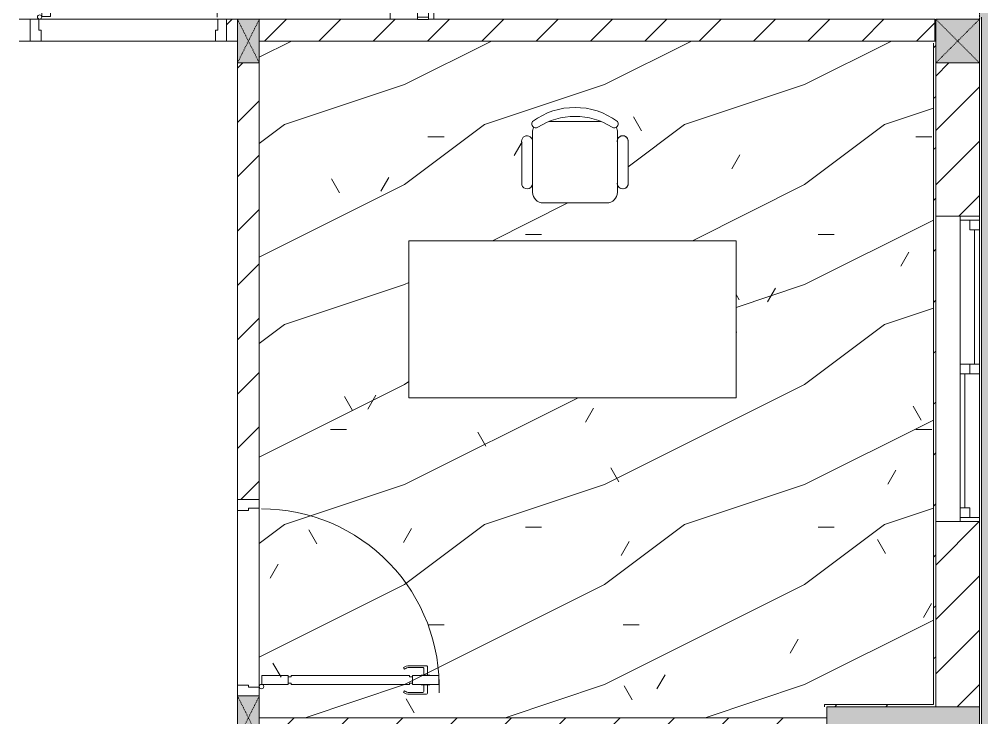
# Model space of a CAD drawing. Header units: millimetres. Extents: x 5357 to 259384, y -16348 to 109893.
# Drawn here: x 122853 to 127263, y 73337 to 76537 of the extents above; entities that cross this region are included whole.
import ezdxf

# ---------------------------------------------------------------- set-up
doc = ezdxf.new("R2010")
doc.units = ezdxf.units.MM
doc.linetypes.add('Dash', pattern=[6, 3, -3])
doc.linetypes.add('Grid Line', pattern=[22.225, 12.7, -3.175, 3.175, -3.175])
for name, color, linetype, lineweight in [('0-1', 7, 'Continuous', 5), ('A-DETL-GENF-1', 53, 'Continuous', 9), ('A-DOOR-1', 254, 'Continuous', 9), ('A-DOOR-2', 53, 'Continuous', 9), ('A-FLOR', 192, 'Continuous', 9), ('A-FLOR-1', 53, 'Continuous', 9), ('A-FLOR-HRAL-1', 254, 'Continuous', 9), ('A-FLOR-HRAL-2', 53, 'Continuous', 9), ('A-FLOR-PATT', 8, 'Continuous', 9), ('A-FLOR-PATT-1', 10, 'Continuous', 9), ('A-GLAZ', 151, 'Continuous', 9), ('A-WALL', 113, 'Continuous', 9), ('A-WALL-1', 9, 'Continuous', 18), ('A-WALL-2', 53, 'Continuous', 9), ('A-WALL-3', 113, 'Continuous', 18), ('A-WALL-PATT', 111, 'Continuous', 9), ('A-WALL-PATT-1', 10, 'Continuous', 9), ('A-WALL-PATT-2', 53, 'Continuous', 9), ('I-FURN', 30, 'Continuous', 9), ('I-FURN-1', 254, 'Continuous', 9), ('I-WALL-1', 9, 'Continuous', 18), ('S-COLS', 52, 'Continuous', 9), ('S-COLS-1', 253, 'Continuous', 5), ('S-COLS-2', 9, 'Continuous', 18), ('S-COLS-3', 53, 'Continuous', 9), ('S-COLS-4', 254, 'Continuous', 9), ('S-COLS-5', 52, 'Continuous', 18), ('S-COLS-6', 52, 'Dash', 9), ('S-COLS-HDLN', 52, 'Dash', 9), ('S-COLS-HDLN-1', 53, 'Dash', 9), ('S-GRID-1', 1, 'Grid Line', 9)]:
    doc.layers.add(name, color=color, linetype=linetype, lineweight=lineweight)
pattern_1 = [(45, (0, 0), (-124.4508, 124.4508), [])]
pattern_2 = [(45, (0, 0), (-116.67262, 116.67262), [])]

# ---------------------------------------------------------------- blocks, each defined once
blk = doc.blocks.new('NCV_TKTC_KET CAU_rvt-1-TKCS_MB CẢNH QUAN CÂY XANH')
at = {"layer": 'S-COLS-1'}
blk.add_hatch(color=256, dxfattribs=at).paths.add_polyline_path([(127252.4, 73036.9), (127252.4, 73386.9), (126552.4, 73386.9), (126552.4, 73036.9), (127177.6, 73036.9), (127177.6, 73040.3), (127227.6, 73040.3), (127227.6, 73036.9)])
at = {"layer": 'A-FLOR-1'}
blk.add_line((127252.5, 73035.3), (127252.5, 73386.9), dxfattribs=at)
at = {"layer": 'S-COLS-2'}
for p, q in [((126552.4, 73386.9), (126552.4, 73036.9)), ((127252.4, 73386.9), (126552.4, 73386.9)), ((127252.4, 73036.9), (127252.4, 73386.9))]:
    blk.add_line(p, q, dxfattribs=at)
blk = doc.blocks.new('DOOR_CW_01 CANH MO-PANEL KINH - DIW_01-900x2200-CỬA GỖ VÂN LAMINATE-553375-TKCS_MB CẢNH QUAN CÂY XANH')
at = {"layer": 'A-DETL-GENF-1'}
for p, q in [((-397, -182), (-397, -62)), ((-397, -62), (-357, -62)), ((-357, -62), (-357, -182)), ((-357, -182), (-397, -182)), ((-397, -196), (-391, -196)), ((-397, -738), (-397, -196)), ((-391, -196), (-391, -182)), ((-391, -182), (-363, -182)), ((-363, -182), (-363, -196)), ((-357, -196), (-363, -196)), ((-357, -196), (-357, -738)), ((-442, -737), (-442, -816.5)), ((-434, -799.5), (-434, -737)), ((-433.9, -711.2), (-427.3, -715.8)), ((-397, -738), (-391, -738)), ((-391, -752), (-391, -738)), ((-357, -738), (-363, -738)), ((-363, -738), (-363, -752)), ((-320.1, -711.2), (-326.7, -715.8)), ((-320, -799.5), (-320, -737)), ((-312, -737), (-312, -816.5)), ((-399, -792.2), (-399, -831.8)), ((-397, -792.2), (-399, -792.2)), ((-357, -752), (-397, -752)), ((-397, -752), (-397, -872)), ((-397, -792.2), (-397, -831.8)), ((-363, -752), (-391, -752)), ((-357, -872), (-357, -752)), ((-357, -792.2), (-357, -831.8)), ((-357, -792.2), (-355, -792.2)), ((-355, -792.2), (-355, -831.8)), ((-399, -820.5), (-438, -820.5)), ((-399, -803.5), (-430, -803.5)), ((-399, -831.8), (-397, -831.8)), ((-355, -831.8), (-357, -831.8)), ((-355, -803.5), (-324, -803.5)), ((-355, -820.5), (-316, -820.5)), ((-397, -872), (-357, -872))]:
    blk.add_line(p, q, dxfattribs=at)
blk.add_circle((-407, -60), 10, dxfattribs=at)
for centre, radius, start, end in [((-407, -60), 814, 268, 0), ((-397, -737), 45, 145, 180), ((-397, -737), 37, 145, 180), ((-357, -737), 37, 0, 35), ((-357, -737), 45, 360, 35), ((-438, -816.5), 4, 180, 270), ((-430, -799.5), 4, 180, 270), ((-324, -799.5), 4, 270, 0), ((-316, -816.5), 4, 270, 0)]:
    blk.add_arc(centre, radius, start, end, dxfattribs=at)
at = {"layer": 'A-DOOR-2'}
for p, q in [((-450, -50), (-450, 50)), ((-450, 50), (-400, 50)), ((-400, 50), (-400, 0)), ((400, 0), (400, 50)), ((400, 50), (450, 50)), ((450, 50), (450, -50)), ((-410, 0), (-410, -50)), ((-400, 0), (-410, 0)), ((410, 0), (400, 0)), ((410, -50), (410, 0)), ((-410, -50), (-450, -50)), ((-407, -50), (-382, -50)), ((450, -50), (410, -50))]:
    blk.add_line(p, q, dxfattribs=at)
blk = doc.blocks.new('BAN LV A - BAN LV A_dwg_ban hoc2-348006-TKCS_MB CẢNH QUAN CÂY XANH')
at = {"layer": 'I-FURN'}
for p, q in [((145.8, 437.4), (-145.8, 437.4)), ((-243, 354.4), (-243, 162)), ((-194.4, 388.8), (-194.4, 113.4)), ((194.4, 113.4), (194.4, 388.8)), ((243.7, 162), (243.7, 354.4)), ((194.4, 351.4), (194.4, 150.8)), ((-120.5, 64.8), (120.5, 64.8))]:
    blk.add_line(p, q, dxfattribs=at)
at = {"layer": 'I-FURN', "flags": 128}
blk.add_lwpolyline([(-737.8, 610.5), (-737.8, 1330.5), (-154.9, 1330.5), (762.2, 1330.5), (762.2, 610.5)], close=True, dxfattribs=at)
at = {"layer": 'I-FURN'}
for centre, radius, start, end in [((-145.8, 388.8), 48.6, 90, 180), ((145.8, 388.8), 48.6, 360, 90), ((-218.7, 347.3), 25.3, 343.7398, 163.7398), ((219.4, 347.3), 25.3, 16.2602, 170.7054), ((-218.7, 154.9), 25.3, 163.7398, 16.2602), ((219.4, 154.9), 25.3, 189.2946, 16.2602), ((-180.2, 75.4), 17.8, 57.9726, 216.6901), ((-145.8, 113.4), 48.6, 180, 207.5844), ((0, 359.3), 318.2, 237.5758, 302.4242), ((180.2, 75.4), 17.8, 323.3099, 122.0274), ((145.8, 113.4), 48.6, 332.4156, 0), ((0, 324), 324, 233.1301, 306.8699)]:
    blk.add_arc(centre, radius, start, end, dxfattribs=at)
blk = doc.blocks.new('BAN LV A - BAN LV A_dwg-348005-TKCS_MB CẢNH QUAN CÂY XANH')
at = {"extrusion": (0, 0, -1), "zscale": -1, "rotation": 180}
blk.add_blockref('BAN LV A - BAN LV A_dwg_ban hoc2-348006-TKCS_MB CẢNH QUAN CÂY XANH', (-729, 1383.7), dxfattribs=at)
blk = doc.blocks.new('BAN LV A - BAN LV A-401069-TKCS_MB CẢNH QUAN CÂY XANH')
at = {"layer": 'I-FURN-1'}
for p, q in [((-8.8, -53.2), (1491.2, -53.2)), ((-8.8, -773.2), (-8.8, -53.2)), ((1491.2, -53.2), (1491.2, -773.2)), ((1491.2, -773.2), (-8.8, -773.2)), ((583.2, -946.3), (874.8, -946.3)), ((534.6, -1029.3), (534.6, -994.9)), ((923.4, -994.9), (923.4, -1032.3)), ((486, -1221.7), (486, -1029.3)), ((972.7, -1029.3), (972.7, -1221.7)), ((923.4, -1232.9), (923.4, -1270.3)), ((534.6, -1270.3), (534.6, -1235.9))]:
    blk.add_line(p, q, dxfattribs=at)
for centre, radius, start, end in [((583.2, -994.9), 48.6, 90, 180), ((874.8, -994.9), 48.6, 0, 90), ((510.3, -1036.4), 25.3, 16.2602, 163.7398), ((948.4, -1036.4), 25.3, 16.2602, 170.7054), ((510.3, -1228.8), 25.3, 163.7398, 343.7398), ((948.4, -1228.8), 25.3, 189.2946, 16.2602), ((583.2, -1270.3), 48.6, 180, 207.5844), ((874.8, -1270.3), 48.6, 332.4156, 0), ((548.9, -1308.3), 17.8, 119.404, 216.6901), ((729, -1059.7), 324, 233.1301, 306.8699), ((909.2, -1308.3), 17.8, 323.3099, 60.596)]:
    blk.add_arc(centre, radius, start, end, dxfattribs=at)
at = {"extrusion": (0, 0, -1), "zscale": -1, "rotation": 180}
blk.add_blockref('BAN LV A - BAN LV A_dwg-348005-TKCS_MB CẢNH QUAN CÂY XANH', (0, 0), dxfattribs=at)
blk = doc.blocks.new('Railing - 50 x 10mm-457210-TKCS_MB CẢNH QUAN CÂY XANH')
at = {"layer": 'A-FLOR-HRAL-2'}
for p, q in [((25, 5), (-25, 5)), ((-25, 5), (-25, -5)), ((25, -5), (25, 5)), ((-25, -5), (25, -5))]:
    blk.add_line(p, q, dxfattribs=at)
blk = doc.blocks.new('Railing - Railing-875204-TKCS_MB CẢNH QUAN CÂY XANH')
at = {"layer": 'A-FLOR-HRAL-2'}
for p, q in [((101769.1, 68771.2), (101769.1, 67285.8)), ((101819.1, 67285.8), (101819.1, 68771.2))]:
    blk.add_line(p, q, dxfattribs=at)
at = {"extrusion": (0, 0, -1), "zscale": -1}
for p in [(-101794.1, 68776.2), (-101794.1, 67280.8)]:
    blk.add_blockref('Railing - 50 x 10mm-457210-TKCS_MB CẢNH QUAN CÂY XANH', p, dxfattribs=at)
blk = doc.blocks.new('G1_SOF - BO TRU - 100x200-V121-TKCS_MB CẢNH QUAN CÂY XANH')
at = {"layer": 'S-COLS-3'}
blk.add_hatch(color=256, dxfattribs=at).paths.add_polyline_path([(50, 100), (-50, 100), (-50, -100), (50, -100)])
at = {"layer": 'S-COLS-2'}
for p, q in [((-50, 100), (50, 100)), ((-50, -100), (-50, 100)), ((50, 100), (50, -100))]:
    blk.add_line(p, q, dxfattribs=at)
at = {"layer": 'S-COLS-HDLN-1'}
for p, q in [((50, -100), (-50, 100)), ((-50, -100), (50, 100))]:
    blk.add_line(p, q, dxfattribs=at)
blk = doc.blocks.new('DOOR_CW_01 CANH MO-PANEL KINH - DIG_01-900x2200-CỬA NHÔM KÍNH-400868-TKCS_MB CẢNH QUAN CÂY XANH')
at = {"layer": 'A-DETL-GENF-1'}
for p, q in [((-397, 872), (-357, 872)), ((-397, 752), (-397, 872)), ((-357, 872), (-357, 752)), ((-442, 737), (-442, 816.5)), ((-399, 820.5), (-438, 820.5)), ((-434, 799.5), (-434, 737)), ((-399, 803.5), (-430, 803.5)), ((-399, 831.8), (-397, 831.8)), ((-399, 792.2), (-399, 831.8)), ((-397, 792.2), (-397, 831.8)), ((-357, 792.2), (-357, 831.8)), ((-355, 831.8), (-357, 831.8)), ((-355, 792.2), (-355, 831.8)), ((-355, 820.5), (-316, 820.5)), ((-355, 803.5), (-324, 803.5)), ((-320, 799.5), (-320, 737)), ((-312, 737), (-312, 816.5)), ((-397, 792.2), (-399, 792.2)), ((-357, 752), (-397, 752)), ((-363, 752), (-391, 752)), ((-391, 752), (-391, 738)), ((-363, 738), (-363, 752)), ((-357, 792.2), (-355, 792.2)), ((-433.9, 711.2), (-427.3, 715.8)), ((-397, 738), (-391, 738)), ((-397, 738), (-397, 196)), ((-357, 738), (-363, 738)), ((-357, 196), (-357, 738)), ((-320.1, 711.2), (-326.7, 715.8)), ((-397, 196), (-391, 196)), ((-357, 182), (-397, 182)), ((-397, 182), (-397, 62)), ((-391, 196), (-391, 182)), ((-391, 182), (-363, 182)), ((-357, 196), (-363, 196)), ((-363, 182), (-363, 196)), ((-357, 62), (-357, 182)), ((-397, 62), (-357, 62))]:
    blk.add_line(p, q, dxfattribs=at)
blk.add_circle((-407, 60), 10, dxfattribs=at)
for centre, radius, start, end in [((-407, 60), 814, 360, 92), ((-438, 816.5), 4, 90, 180), ((-430, 799.5), 4, 90, 180), ((-324, 799.5), 4, 360, 90), ((-316, 816.5), 4, 0, 90), ((-397, 737), 45, 180, 215), ((-397, 737), 37, 180, 215), ((-357, 737), 37, 325, 0), ((-357, 737), 45, 325, 0)]:
    blk.add_arc(centre, radius, start, end, dxfattribs=at)
at = {"layer": 'A-DOOR-2'}
for p, q in [((-410, 50), (-450, 50)), ((-450, 50), (-450, -50)), ((-410, 0), (-410, 50)), ((-407, 50), (-382, 50)), ((450, 50), (410, 50)), ((410, 50), (410, 0)), ((450, -50), (450, 50)), ((-400, 0), (-410, 0)), ((-400, -50), (-400, 0)), ((410, 0), (400, 0)), ((400, 0), (400, -50)), ((-450, -50), (-400, -50)), ((400, -50), (450, -50))]:
    blk.add_line(p, q, dxfattribs=at)
blk = doc.blocks.new('G1_SOF - BO TRU - 100x200-V59-TKCS_MB CẢNH QUAN CÂY XANH')
at = {"layer": 'S-COLS-3'}
blk.add_hatch(color=256, dxfattribs=at).paths.add_polyline_path([(-50, -100), (50, -100), (50, 100), (-50, 100)])
at = {"layer": 'S-COLS-2'}
for p, q in [((-50, 100), (50, 100)), ((-50, -100), (-50, 100)), ((50, 100), (50, -100)), ((50, -100), (-50, -100))]:
    blk.add_line(p, q, dxfattribs=at)
at = {"layer": 'S-COLS-HDLN-1'}
for p, q in [((50, -100), (-50, 100)), ((-50, -100), (50, 100))]:
    blk.add_line(p, q, dxfattribs=at)
blk = doc.blocks.new('NCV_TKTC_TANG 1_rvt-1-TKCS_MB CẢNH QUAN CÂY XANH')
at = {"layer": 'A-FLOR-PATT-1'}
h = blk.add_hatch(dxfattribs=at)
h.set_pattern_fill('FP_5', color=256, style=0, pattern_type=2)
h.set_pattern_definition([(0, (0, 0), (1788.16, 447.04), [73.762, -1267.358, 73.762, -1267.358, -7152.64]), (0, (0, 0), (1788.16, 447.04), [-2682.24, 73.762, -2608.478, 73.762, -1267.358, -3129.28]), (0, (0, 0), (1788.16, 447.04), [-6705.6, 73.762, -820.318, 73.762, -2161.438]), (120, (670.56, 223.5), (-1281.228, 1325.072), [73.762, -1267.358, 73.762, -8419.998]), (120, (670.56, 223.5), (-1281.228, 1325.072), [-1414.882, -1267.358, 73.762, -2608.478, -4470.4]), (120, (670.56, 223.5), (-1281.228, 1325.072), [-5364.48, 73.762, -1267.358, 73.762, -3055.518]), (120, (670.56, 223.5), (-1281.228, 1325.072), [-6779.362, -820.318, 73.762, -2161.438]), (240, (894.1, 1117.6), (-506.932, -1772.112), [73.762, -1267.358, 73.762, -8419.998]), (240, (894.1, 1117.6), (-506.932, -1772.112), [-1414.882, -1267.358, 73.762, -2608.478, -4470.4]), (240, (894.1, 1117.6), (-506.932, -1772.112), [-5364.48, 73.762, -1267.358, 73.762, -3055.518]), (240, (894.1, 1117.6), (-506.932, -1772.112), [-6779.362, -820.318, 73.762, -2161.438])])
h.paths.add_polyline_path([(123979.6, 73336.9), (126552.4, 73336.9), (126552.4, 73386.9), (126542.6, 73386.9), (126544, 73396.9), (127042.6, 73396.9), (127042.6, 76426.9), (127052.6, 76426.9), (127052.6, 76436.9), (123952.6, 76436.9), (123952.6, 73336.9)])
h.paths.add_polyline_path([(126137, 74802.4), (124637, 74802.4), (124637, 75522.4), (126137, 75522.4), (126137, 75374.7)])
h.paths.add_polyline_path([(125253.4, 75695.5), (125240.8, 75697.2), (125229.1, 75702), (125219, 75709.7), (125211.3, 75719.8), (125206.4, 75731.5), (125204.8, 75744.1), (125203, 75775.6), (125195.6, 75765.8), (125184.4, 75760.7), (125172.2, 75761.5), (125161.7, 75767.9), (125155.5, 75781.5), (125157.2, 75989.4), (125165.5, 75998.9), (125177.3, 76003.2), (125190, 76001.1), (125199.7, 75993.6), (125204.8, 75982.1), (125206.2, 76031.1), (125210.3, 76042), (125204.1, 76047.9), (125202.2, 76051.7), (125206.8, 76069.4), (125255.4, 76099.3), (125311, 76120.7), (125369.4, 76131.5), (125428.9, 76131.5), (125487.4, 76120.7), (125542.9, 76099.3), (125593.6, 76068.1), (125594.3, 76047.9), (125588.1, 76042), (125592.2, 76031.1), (125593.6, 76019.5), (125593.6, 75985.1), (125600.4, 75996.3), (125611.9, 76002.6), (125625, 76002.3), (125636.2, 75995.5), (125641.3, 75985.1), (125642.2, 75970.9), (125642.2, 75778.5), (125630.3, 75763.6), (125617.9, 75760.3), (125605.4, 75763.6), (125596.2, 75772.6), (125593.6, 75772.6), (125591.9, 75731.5), (125587.1, 75719.8), (125575.4, 75706.7), (125569.3, 75702), (125557.6, 75697.2), (125545, 75695.5)])
h = blk.add_hatch(dxfattribs=at)
h.set_pattern_fill('FP_4', color=256, style=0, pattern_type=2)
h.set_pattern_definition([(216.87, (366.52, 916.3), (2748.89673, 1832.6049), [458.15, -4123.35]), (206.565, (916.3, 641.4), (-916.3012, -916.2996), [1024.455, -1024.455]), (198.435, (916.3, 183.26), (-1832.59854, -916.30195), [579.52, -2318.076])])
h.paths.add_polyline_path([(123979.6, 73336.9), (126552.4, 73336.9), (126552.4, 73386.9), (126542.6, 73386.9), (126544, 73396.9), (127042.6, 73396.9), (127042.6, 76426.9), (127052.6, 76426.9), (127052.6, 76436.9), (123952.6, 76436.9), (123952.6, 73336.9)])
h.paths.add_polyline_path([(126137, 74802.4), (124637, 74802.4), (124637, 75522.4), (126137, 75522.4), (126137, 75374.7)])
h.paths.add_polyline_path([(125253.4, 75695.5), (125240.8, 75697.2), (125229.1, 75702), (125219, 75709.7), (125211.3, 75719.8), (125206.4, 75731.5), (125204.8, 75744.1), (125203, 75775.6), (125195.6, 75765.8), (125184.4, 75760.7), (125172.2, 75761.5), (125161.7, 75767.9), (125155.5, 75781.5), (125157.2, 75989.4), (125165.5, 75998.9), (125177.3, 76003.2), (125190, 76001.1), (125199.7, 75993.6), (125204.8, 75982.1), (125206.2, 76031.1), (125210.3, 76042), (125204.1, 76047.9), (125202.2, 76051.7), (125206.8, 76069.4), (125255.4, 76099.3), (125311, 76120.7), (125369.4, 76131.5), (125428.9, 76131.5), (125487.4, 76120.7), (125542.9, 76099.3), (125593.6, 76068.1), (125594.3, 76047.9), (125588.1, 76042), (125592.2, 76031.1), (125593.6, 76019.5), (125593.6, 75985.1), (125600.4, 75996.3), (125611.9, 76002.6), (125625, 76002.3), (125636.2, 75995.5), (125641.3, 75985.1), (125642.2, 75970.9), (125642.2, 75778.5), (125630.3, 75763.6), (125617.9, 75760.3), (125605.4, 75763.6), (125596.2, 75772.6), (125593.6, 75772.6), (125591.9, 75731.5), (125587.1, 75719.8), (125575.4, 75706.7), (125569.3, 75702), (125557.6, 75697.2), (125545, 75695.5)])
at = {"layer": 'A-WALL-PATT-1'}
h = blk.add_hatch(dxfattribs=at)
h.set_pattern_fill('FP_2', color=256, style=0, pattern_type=2)
h.set_pattern_definition(pattern_1)
h.paths.add_polyline_path([(122902.6, 76436.9), (122902.6, 76536.9), (122852.6, 76536.9), (122852.6, 76436.9), (122862.6, 76436.9)])
h.paths.add_polyline_path([(123852.6, 76436.9), (123852.6, 76536.9), (123802.6, 76536.9), (123802.6, 76436.9), (123842.6, 76436.9)])
h = blk.add_hatch(dxfattribs=at)
h.set_pattern_fill('FP_2', color=256, style=0, pattern_type=2)
h.set_pattern_definition(pattern_1)
h.paths.add_polyline_path([(126400.5, 76436.9), (127047.6, 76436.9), (127047.6, 76536.9), (123952.6, 76536.9), (123952.6, 76436.9), (124727.6, 76436.9)])
h = blk.add_hatch(dxfattribs=at)
h.set_pattern_fill('FP_2', color=256, style=0, pattern_type=2)
h.set_pattern_definition(pattern_1)
h.paths.add_polyline_path([(123952.6, 74336.9), (123952.6, 76336.9), (123852.6, 76336.9), (123852.6, 74336.9), (123902.6, 74336.9)])
h = blk.add_hatch(dxfattribs=at)
h.set_pattern_fill('FP_2', color=256, style=0, pattern_type=2)
h.set_pattern_definition(pattern_1)
h.paths.add_polyline_path([(126400.5, 73236.9), (126552.6, 73236.9), (126552.6, 73336.9), (123952.6, 73336.9), (123952.6, 73236.9), (123979.6, 73236.9)])
at = {"layer": 'A-WALL-PATT-2'}
h = blk.add_hatch(dxfattribs=at)
h.set_pattern_fill('FP_10', color=256, style=0, pattern_type=2)
h.set_pattern_definition(pattern_2)
h.paths.add_polyline_path([(127052.6, 73386.9), (127052.6, 76426.9), (127042.6, 76426.9), (127042.6, 73386.9)])
h = blk.add_hatch(dxfattribs=at)
h.set_pattern_fill('FP_10', color=256, style=0, pattern_type=2)
h.set_pattern_definition(pattern_2)
h.paths.add_polyline_path([(126552.6, 73386.9), (127042.6, 73386.9), (127042.6, 73396.9), (126542.6, 73396.9), (126542.6, 73386.9)])
at = {"layer": 'A-FLOR-1'}
for p, q in [((123752.6, 76436.9), (122952.6, 76436.9)), ((127052.6, 76436.9), (127047.6, 76436.9)), ((123852.6, 73486.9), (123852.6, 74286.9)), ((123952.6, 74296.9), (123952.6, 73476.9))]:
    blk.add_line(p, q, dxfattribs=at)
at = {"layer": 'A-WALL-1'}
for p, q in [((124677.6, 76536.9), (123952.6, 76536.9)), ((127047.6, 76536.9), (124727.6, 76536.9)), ((127047.6, 76436.9), (127047.6, 76536.9)), ((122852.6, 76436.9), (122862.6, 76436.9)), ((123842.6, 76436.9), (123852.6, 76436.9)), ((123952.6, 76436.9), (127047.6, 76436.9)), ((126552.6, 73336.9), (123952.6, 73336.9)), ((126552.6, 73236.9), (126552.6, 73336.9))]:
    blk.add_line(p, q, dxfattribs=at)
at = {"layer": 'A-WALL-2'}
for p, q in [((124552.6, 76536.9), (124552.6, 78026.9)), ((124752.6, 78036.9), (124752.6, 76536.9)), ((122902.6, 76536.9), (122852.6, 76536.9)), ((122942.6, 76536.9), (123762.6, 76536.9)), ((123852.6, 76536.9), (123802.6, 76536.9)), ((122862.6, 76436.9), (122902.6, 76436.9)), ((123752.6, 76436.9), (122952.6, 76436.9)), ((123802.6, 76436.9), (123842.6, 76436.9)), ((123852.6, 76336.9), (123852.6, 74336.9)), ((123952.6, 74336.9), (123952.6, 76336.9)), ((123852.6, 73486.9), (123852.6, 74286.9)), ((123952.6, 74296.9), (123952.6, 73476.9))]:
    blk.add_line(p, q, dxfattribs=at)
at = {"layer": 'I-WALL-1'}
for p, q in [((127042.6, 76426.9), (127042.6, 73396.9)), ((127052.6, 75635.3), (127052.6, 76426.9)), ((127052.6, 73386.9), (127052.6, 74235.3)), ((127042.6, 73396.9), (126542.6, 73396.9)), ((126542.6, 73396.9), (126542.6, 73386.9)), ((126552.6, 73386.9), (127042.6, 73386.9)), ((127042.6, 73386.9), (127052.6, 73386.9))]:
    blk.add_line(p, q, dxfattribs=at)
at = {"layer": 'A-DOOR-1'}
blk.add_blockref('DOOR_CW_01 CANH MO-PANEL KINH - DIG_01-900x2200-CỬA NHÔM KÍNH-400868-TKCS_MB CẢNH QUAN CÂY XANH', (123352.6, 76486.9), dxfattribs=at)
at = {"layer": 'A-DOOR-1', "rotation": 90.0000000000008}
blk.add_blockref('DOOR_CW_01 CANH MO-PANEL KINH - DIW_01-900x2200-CỬA GỖ VÂN LAMINATE-553375-TKCS_MB CẢNH QUAN CÂY XANH', (123902.6, 73886.9), dxfattribs=at)
at = {"layer": 'A-FLOR-HRAL-1'}
blk.add_blockref('Railing - Railing-875204-TKCS_MB CẢNH QUAN CÂY XANH', (22908.5, 9260.7), dxfattribs=at)
at = {"layer": 'I-FURN-1', "rotation": 180}
blk.add_blockref('BAN LV A - BAN LV A-401069-TKCS_MB CẢNH QUAN CÂY XANH', (126128.2, 74749.2), dxfattribs=at)
at = {"layer": 'S-COLS-4', "rotation": 180}
for name, p in [('G1_SOF - BO TRU - 100x200-V59-TKCS_MB CẢNH QUAN CÂY XANH', (123902.6, 76436.9)), ('G1_SOF - BO TRU - 100x200-V121-TKCS_MB CẢNH QUAN CÂY XANH', (123902.6, 73336.9))]:
    blk.add_blockref(name, p, dxfattribs=at)
blk = doc.blocks.new('1_FAMILY RVT - W01-WxH 1400x1400xmm-389822-TKCS_MB CẢNH QUAN CÂY XANH')
at = {"layer": 'A-GLAZ'}
for p, q in [((248.4, 172.39), (299.2, 197.79)), ((248.4, 172.39), (299.2, 146.99)), ((248.4, 172.39), (451.6, 172.39)), ((-700, 96.19), (-700, -103.81)), ((700, 96.19), (-700, 96.19)), ((-700, 96.19), (-636.5, 96.19)), ((-680.95, 96.19), (-680.95, 7.29)), ((-636.5, 96.19), (-22.225, 96.19)), ((-636.5, 96.19), (-636.5, 51.74)), ((-22.225, 7.29), (-22.225, 96.19)), ((-22.225, 96.19), (22.225, 96.19)), ((22.225, 96.19), (680.95, 96.19)), ((22.225, 96.19), (22.225, 7.29)), ((680.95, 96.19), (700, 96.19)), ((680.95, 96.19), (680.95, 7.29)), ((700, -103.81), (700, 96.19)), ((-636.5, 51.74), (-680.95, 51.74)), ((-636.5, 73.965), (-22.225, 73.965)), ((22.225, 51.74), (-22.225, 51.74)), ((636.5, 51.74), (636.5, 7.29)), ((680.95, 51.74), (636.5, 51.74)), ((-700, 7.29), (-680.95, 7.29)), ((-680.95, 7.29), (-22.225, 7.29)), ((-22.225, 7.29), (22.225, 7.29)), ((22.225, 29.515), (636.5, 29.515)), ((22.225, 7.29), (636.5, 7.29)), ((636.5, 7.29), (700, 7.29)), ((-700, -103.81), (700, -103.81))]:
    blk.add_line(p, q, dxfattribs=at)
blk = doc.blocks.new('G1_SOF - BO TRU - 200x200-3051103-TKCS_MB CẢNH QUAN CÂY XANH')
at = {"layer": 'S-COLS-HDLN'}
for p, q in [((-100, -100), (100, 100)), ((100, -100), (-100, 100))]:
    blk.add_line(p, q, dxfattribs=at)

msp = doc.modelspace()

# ---------------------------------------------------------------- hatches: boundary and pattern name
at = {"layer": 'A-FLOR-PATT'}
h = msp.add_hatch(dxfattribs=at)
h.set_pattern_fill('FP_23', color=256, style=0, pattern_type=2)
h.set_pattern_definition([(0, (167.64, 11.2), (558.8, 558.8), [83.82, -16.764, 22.352, -16.764, -419.1]), (0, (167.64, 11.2), (558.8, 558.8), [-139.7, 83.82, -335.28]), (0, (139.7, 27.94), (558.8, 558.8), [55.88, -41.91, 83.82, -41.91, -335.28]), (0, (139.7, 27.94), (558.8, 558.8), [-223.52, 55.88, -279.4]), (0, (335.3, 251.46), (558.8, 558.8), [69.85, -27.94, 69.85, -391.16]), (0, (55.9, 363.2), (558.8, 558.8), [27.94, -55.88, 27.94, -447.04]), (90, (111.76, 363.2), (-558.8, 558.8), [50.292, -508.508]), (90, (279.4, 27.94), (-558.8, 558.8), [55.88, -502.92]), (90, (419.1, 251.46), (-558.8, 558.8), [55.88, -502.92]), (45, (352.04, 22.35), (0, 558.7996), [55.88, -734.383]), (135, (206.76, 22.35), (-558.7996, 0), [55.88, -734.383]), (63.435, (335.28, 25.15), (-0.0005, 558.8001), [55.88, -1193.635]), (75.964, (307.34, 27.94), (-0.00237, 558.80038), [55.88, -2248.111]), (75.964, (447.04, 251.46), (-0.00237, 558.80038), [44.704, -2259.287]), (75.964, (122.94, 363.22), (-0.00237, 558.80038), [39.116, -2264.875]), (104.036, (251.46, 27.94), (0.00237, 558.80038), [55.88, -2248.111]), (104.036, (391.16, 251.46), (0.00237, 558.80038), [44.704, -2259.287]), (104.036, (100.58, 363.22), (0.00237, 558.80038), [39.116, -2264.875]), (116.565, (223.52, 25.15), (0.0005, 558.8001), [55.88, -1193.634])])
h.paths.add_polyline_path([(127279.7, 17346.9), (128821.3, 17348), (128913.1, 17354.5), (129012.7, 17373), (129095.6, 17396.9), (129203.1, 17443.5), (129291.6, 17495), (129356.5, 17541.1), (129431, 17607.6), (129497.5, 17682), (129555.2, 17763.4), (129603.5, 17850.8), (129641.7, 17943), (129669.3, 18038.9), (129686.7, 18149), (129691.6, 18236.9), (129691.6, 33727.4), (128462.6, 33727.4), (128462.6, 33737.4), (127262.6, 33737.4), (127262.6, 27336.9), (127252.6, 27336.9), (127252.6, 25721.9), (127262.6, 25721.9), (127262.6, 19136.9), (127252.6, 19136.9), (127252.6, 17346.9)])
h.paths.add_polyline_path([(127262.6, 37137.4), (129701.6, 37137.4), (129701.6, 40386.3), (129693.8, 40471.7), (129671.1, 40555.4), (129647.1, 40613.3), (129606.1, 40680.2), (129555.2, 40739.9), (129495.5, 40790.8), (129426.5, 40832.7), (129356.1, 40861.9), (129279.8, 40880.2), (129201.6, 40886.3), (128501.6, 40886.3), (128501.6, 61586.3), (129201.6, 61586.3), (129287, 61594.2), (129370.7, 61616.8), (129428.6, 61640.8), (129495.5, 61681.8), (129555.2, 61732.8), (129606.1, 61792.4), (129647.1, 61859.3), (129677.2, 61931.8), (129695.5, 62008.1), (129701.6, 62086.3), (129700.3, 74388.5), (129695.3, 74585.1), (129676.5, 74832.7), (129645.1, 75078.9), (129601.3, 75323.3), (129545.2, 75565.1), (129476.9, 75803.8), (129396.6, 76038.7), (129304.5, 76269.3), (129200.9, 76494.9), (129085.9, 76714.9), (128959, 76930.4), (128817.7, 77143.9), (128666.7, 77348.2), (128506.4, 77543.2), (128337.2, 77728.8), (128159.4, 77904.8), (127973.6, 78071), (127780.1, 78227), (127579.5, 78372.8), (127372.1, 78507.9), (127154.9, 78634.2), (126917.8, 78755.4), (126691.3, 78856.9), (126486.1, 78937.9), (126253.1, 79016.6), (126016.5, 79083.6), (125777.1, 79138.6), (125535.3, 79181.5), (125291.7, 79212.2), (125047, 79230.7), (124801.6, 79236.9), (118352.6, 79236.9), (118352.6, 78636.9), (118652.6, 78636.9), (118652.6, 78246.9), (122742.5, 78246.9), (122742.5, 78236.9), (122752.5, 78236.9), (122752.5, 79046.9), (125162.5, 79046.9), (125162.9, 78246.9), (127252.6, 78246.9), (127252.6, 76536.9), (127262.6, 76536.9), (127262.6, 69762.3), (127252.6, 69761.9), (127252.6, 68136.9), (127262.1, 68136.9), (127262.6, 61561.9), (127252.6, 61561.9), (127252.6, 59946.9), (127262.6, 59946.9), (127262.6, 53361.9), (127252.6, 53361.9), (127252.6, 51736.9), (127262.6, 51736.9), (127262.6, 45161.9), (127252.6, 45161.9), (127252.6, 43536.9), (127262.6, 43536.9), (127262.6, 37150.6)])
h.paths.add_polyline_path([(114552.6, 78246.9), (114552.6, 78636.9), (114552.6, 78639), (114552.6, 78649), (114852.6, 78649), (114852.6, 79318.2), (100352.6, 79318.2), (100172.4, 79311.5), (99993.1, 79291.8), (99836.3, 79264.3), (99668, 79222.6), (99503.1, 79169.4), (99342.2, 79104.8), (99165.7, 79017.6), (99035.8, 78943.1), (98891.7, 78846.8), (98754.7, 78740.6), (98625.3, 78625.3), (98504.2, 78501.2), (98392, 78369), (98301.8, 78246.9), (114542.6, 78246.9)])
at = {"layer": 'A-WALL-PATT'}
h = msp.add_hatch(dxfattribs=at)
h.set_pattern_fill('FP_1', color=256, style=0, pattern_type=2)
h.set_pattern_definition(pattern_1)
h.paths.add_polyline_path([(127252.6, 73386.9), (127252.6, 74235.3), (127052.6, 74235.3), (127052.6, 73386.9)])
h.paths.add_polyline_path([(127252.6, 75635.3), (127252.6, 76336.9), (127052.6, 76336.9), (127052.6, 75635.3)])
at = {"layer": 'S-COLS-1'}
msp.add_hatch(color=256, dxfattribs=at).paths.add_polyline_path([(127052.6, 76336.9), (127252.6, 76336.9), (127252.6, 76536.9), (127052.6, 76536.9), (127052.6, 76361)])

# ---------------------------------------------------------------- linework, layer by layer
at = {"layer": 'A-FLOR'}
msp.add_arc((124801.6, 74428.2), 5000, 5.3498, 90, dxfattribs=at)
at = {"layer": 'A-WALL'}
for p, q in [((127252.6, 76336.9), (127052.6, 76336.9)), ((127252.6, 75635.3), (127252.6, 76336.9)), ((127252.6, 73386.9), (127252.6, 74235.3))]:
    msp.add_line(p, q, dxfattribs=at)
for radius in [5010, 5000, 5000, 4900]:
    msp.add_arc((124801.6, 74336.9), radius, 0, 90, dxfattribs=at)
at = {"layer": 'A-WALL-3'}
for p, q in [((127252.6, 76536.9), (127252.6, 76336.9)), ((127262.6, 73035.7), (127262.6, 76546.9)), ((127052.6, 76336.9), (127052.6, 75635.3)), ((127052.6, 74235.3), (127052.6, 73386.9)), ((127052.6, 73386.9), (127252.6, 73386.9)), ((127252.6, 73386.9), (127252.6, 73035.7))]:
    msp.add_line(p, q, dxfattribs=at)
at = {"layer": 'S-COLS'}
msp.add_line((127052.6, 76336.9), (127252.6, 76336.9), dxfattribs=at)
at = {"layer": 'S-COLS-5'}
for p, q in [((127252.6, 76536.9), (127052.6, 76536.9)), ((127052.6, 76536.9), (127052.6, 76336.9)), ((127252.6, 76336.9), (127252.6, 76536.9))]:
    msp.add_line(p, q, dxfattribs=at)
at = {"layer": 'S-GRID-1'}
msp.add_line((127252.6, 20960.6), (127252.6, 80482.7), dxfattribs=at)

# ---------------------------------------------------------------- block references
at = {"layer": '0-1'}
for name in ['NCV_TKTC_KET CAU_rvt-1-TKCS_MB CẢNH QUAN CÂY XANH', 'NCV_TKTC_TANG 1_rvt-1-TKCS_MB CẢNH QUAN CÂY XANH']:
    msp.add_blockref(name, (0, 0), dxfattribs=at)
at = {"layer": 'A-GLAZ', "rotation": 270}
msp.add_blockref('1_FAMILY RVT - W01-WxH 1400x1400xmm-389822-TKCS_MB CẢNH QUAN CÂY XANH', (127156.4, 74935.3), dxfattribs=at)
at = {"layer": 'S-COLS-6', "rotation": 180}
msp.add_blockref('G1_SOF - BO TRU - 200x200-3051103-TKCS_MB CẢNH QUAN CÂY XANH', (127152.6, 76436.9), dxfattribs=at)

doc.saveas('drawing.dxf')
